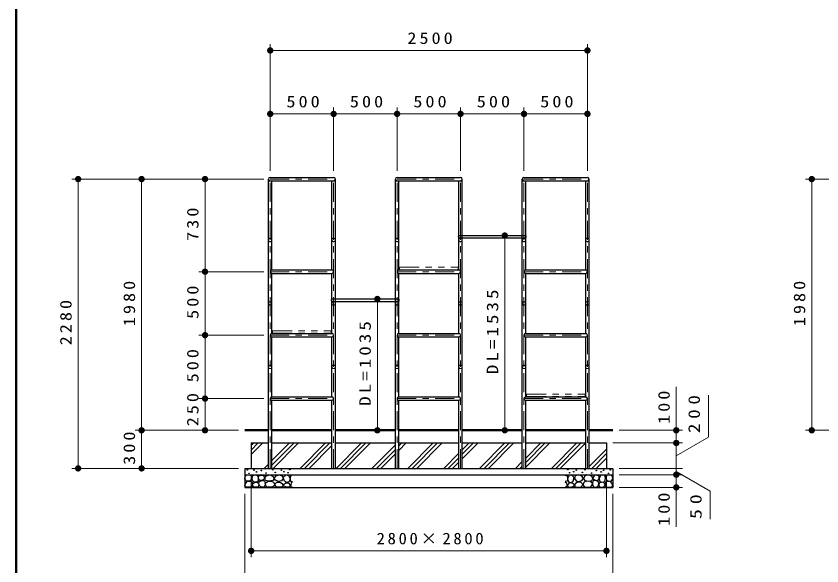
# Model space of a CAD drawing. Units: millimetres on the paper, scale 1:50. Extents: x -365 to 0, y 0 to 257.
# Drawn here: x -365 to -238, y 50.5 to 137.1 of the extents above; entities that cross this region are included whole.
import ezdxf

# ---------------------------------------------------------------- set-up
doc = ezdxf.new("R2010")
doc.units = ezdxf.units.MM
for name, pattern in [('USER1', [4.5, 2.5, -2]), ('USER2', [6, 3, -1, 1, -1]), ('USER3', [8, 3, -1, 1, -1, 1, -1])]:
    doc.linetypes.add(name, pattern=pattern)
doc.layers.add('LY_3', color=7, linetype='Continuous', lineweight=25)
doc.layers.add('LY_4', color=7, linetype='Continuous', lineweight=13)
doc.styles.add('ＭＳ ゴシック', font='')
doc.styles.get('ＭＳ ゴシック').set_extended_font_data('MS Gothic')

# ---------------------------------------------------------------- blocks, each defined once
blk = doc.blocks.new('filled_dot')
at = {"color": 0, "linetype": 'Continuous', "lineweight": -2, "const_width": 1.25}
blk.add_lwpolyline([(-0.625, 0, 1), (0.625, 0, 1)], format="xyb", close=True, dxfattribs=at)

msp = doc.modelspace()

# ---------------------------------------------------------------- linework, layer by layer
at = {"layer": 'LY_3', "lineweight": 13}
for p, q in [((-324.952, 112.715), (-324.952, 132.715)), ((-274.952, 112.715), (-274.952, 132.715)), ((-324.952, 131.715), (-274.952, 131.715)), ((-324.952, 112.715), (-324.952, 122.715)), ((-314.952, 112.715), (-314.952, 122.715)), ((-314.952, 112.715), (-314.952, 122.715)), ((-304.952, 112.715), (-304.952, 122.715)), ((-304.952, 117.715), (-304.952, 122.715)), ((-294.952, 112.715), (-294.952, 122.715)), ((-294.952, 117.715), (-294.952, 122.715)), ((-284.952, 112.715), (-284.952, 122.715)), ((-284.952, 112.715), (-284.952, 122.715)), ((-274.952, 112.715), (-274.952, 122.715)), ((-324.952, 121.715), (-314.952, 121.715)), ((-314.952, 121.715), (-304.952, 121.715)), ((-304.952, 121.715), (-294.952, 121.715)), ((-294.952, 121.715), (-284.952, 121.715)), ((-284.952, 121.715), (-274.952, 121.715)), ((-346.224, 111.443), (-356.224, 111.443)), ((-355.224, 65.843), (-355.224, 111.443)), ((-336.224, 111.443), (-346.224, 111.443)), ((-345.224, 71.843), (-345.224, 111.443)), ((-325.952, 111.443), (-336.224, 111.443)), ((-335.224, 96.843), (-335.224, 111.443)), ((-230.593, 111.443), (-240.593, 111.443)), ((-239.593, 71.843), (-239.593, 111.443)), ((-287.979, 71.843), (-287.979, 102.541)), ((-325.952, 96.843), (-336.224, 96.843)), ((-325.952, 96.843), (-336.224, 96.843)), ((-335.224, 86.843), (-335.224, 96.843)), ((-308.062, 71.843), (-308.062, 92.541)), ((-325.952, 86.843), (-336.224, 86.843)), ((-325.952, 86.843), (-336.224, 86.843)), ((-335.224, 76.843), (-335.224, 86.843)), ((-260.952, 78.709), (-260.952, 69.843)), ((-325.952, 76.843), (-336.224, 76.843)), ((-335.224, 71.843), (-335.224, 76.843)), ((-255.877, 70.773), (-255.877, 77.405)), ((-329.952, 71.843), (-346.224, 71.843)), ((-329.952, 71.843), (-346.224, 71.843)), ((-345.224, 65.843), (-345.224, 71.843)), ((-329.952, 71.843), (-336.224, 71.843)), ((-269.952, 71.843), (-259.952, 71.843)), ((-224.321, 71.843), (-240.593, 71.843)), ((-260.952, 67.843), (-255.877, 70.773)), ((-327.952, 68.027), (-326.137, 69.843)), ((-327.952, 68.735), (-326.844, 69.843)), ((-327.952, 69.442), (-327.551, 69.843)), ((-324.68, 66.35), (-321.187, 69.843)), ((-324.68, 67.057), (-321.895, 69.843)), ((-324.48, 65.843), (-320.48, 69.843)), ((-320.238, 65.843), (-316.238, 69.843)), ((-319.531, 65.843), (-315.531, 69.843)), ((-318.823, 65.843), (-315.224, 69.442)), ((-314.581, 65.843), (-310.581, 69.843)), ((-313.874, 65.843), (-309.874, 69.843)), ((-313.167, 65.843), (-309.167, 69.843)), ((-308.924, 65.843), (-305.224, 69.542)), ((-308.217, 65.843), (-305.224, 68.835)), ((-304.68, 68.672), (-303.51, 69.843)), ((-304.68, 69.379), (-304.217, 69.843)), ((-303.267, 65.843), (-299.267, 69.843)), ((-302.56, 65.843), (-298.56, 69.843)), ((-301.853, 65.843), (-297.853, 69.843)), ((-294.68, 67.358), (-292.196, 69.843)), ((-294.68, 68.065), (-292.903, 69.843)), ((-294.68, 68.773), (-293.61, 69.843)), ((-291.953, 65.843), (-287.953, 69.843)), ((-291.246, 65.843), (-287.246, 69.843)), ((-290.539, 65.843), (-286.539, 69.843)), ((-284.68, 66.045), (-280.882, 69.843)), ((-284.68, 66.752), (-281.589, 69.843)), ((-284.68, 67.459), (-282.297, 69.843)), ((-280.64, 65.843), (-276.64, 69.843)), ((-279.933, 65.843), (-275.933, 69.843)), ((-279.226, 65.843), (-275.226, 69.843)), ((-274.68, 66.145), (-271.952, 68.873)), ((-270.952, 69.843), (-259.952, 69.843)), ((-270.952, 69.843), (-259.952, 69.843)), ((-260.952, 69.843), (-260.952, 65.843)), ((-307.51, 65.843), (-305.224, 68.128)), ((-297.61, 65.843), (-295.224, 68.229)), ((-296.903, 65.843), (-295.224, 67.521)), ((-274.276, 65.843), (-271.952, 68.166)), ((-273.569, 65.843), (-271.952, 67.459)), ((-325.895, 65.843), (-325.224, 66.513)), ((-296.196, 65.843), (-295.224, 66.814)), ((-286.297, 65.843), (-285.224, 66.915)), ((-285.589, 65.843), (-285.224, 66.208)), ((-346.224, 65.843), (-356.224, 65.843)), ((-329.952, 65.843), (-346.224, 65.843)), ((-327.952, 64.843), (-327.952, 51.843)), ((-271.952, 64.843), (-271.952, 51.843)), ((-269.952, 65.843), (-259.952, 65.843)), ((-269.952, 65.843), (-259.952, 65.843)), ((-269.952, 64.843), (-259.952, 64.843)), ((-269.952, 64.843), (-259.952, 64.843)), ((-260.952, 65.843), (-260.952, 64.843)), ((-260.952, 65.343), (-255.604, 62.254)), ((-260.952, 64.843), (-260.952, 56.63)), ((-269.952, 62.843), (-259.952, 62.843)), ((-255.604, 62.254), (-255.604, 57.858)), ((-328.952, 61.843), (-328.952, 41.843)), ((-270.952, 61.843), (-270.952, 41.843)), ((-271.952, 52.843), (-327.952, 52.843))]:
    msp.add_line(p, q, dxfattribs=at)
at = {"layer": 'LY_3'}
for p, q in [((-325.224, 65.843), (-325.224, 111.443)), ((-325.224, 111.171), (-314.68, 111.171)), ((-324.952, 111.715), (-314.952, 111.715)), ((-324.68, 97.115), (-324.68, 111.171)), ((-315.224, 97.115), (-315.224, 111.171)), ((-314.68, 65.843), (-314.68, 111.443)), ((-305.224, 65.843), (-305.224, 111.443)), ((-305.224, 111.171), (-294.68, 111.171)), ((-304.952, 111.715), (-294.952, 111.715)), ((-304.68, 97.115), (-304.68, 111.171)), ((-295.224, 97.115), (-295.224, 111.171)), ((-294.68, 65.843), (-294.68, 111.443)), ((-285.224, 65.843), (-285.224, 111.443)), ((-285.224, 111.171), (-274.68, 111.171)), ((-284.952, 111.715), (-274.952, 111.715)), ((-284.68, 97.115), (-284.68, 111.171)), ((-275.224, 97.115), (-275.224, 111.171)), ((-274.68, 65.843), (-274.68, 111.443)), ((-295.28, 102.261), (-295.28, 102.441)), ((-295.18, 102.541), (-284.724, 102.541)), ((-295.18, 102.161), (-284.724, 102.161)), ((-284.624, 102.261), (-284.624, 102.441)), ((-324.68, 97.115), (-315.224, 97.115)), ((-324.68, 96.571), (-315.224, 96.571)), ((-324.68, 87.115), (-324.68, 96.571)), ((-315.224, 87.115), (-315.224, 96.571)), ((-304.68, 97.115), (-295.224, 97.115)), ((-304.68, 87.115), (-304.68, 96.571)), ((-304.68, 96.571), (-295.224, 96.571)), ((-295.224, 87.115), (-295.224, 96.571)), ((-284.68, 97.115), (-275.224, 97.115)), ((-284.68, 87.115), (-284.68, 96.571)), ((-284.68, 96.571), (-275.224, 96.571)), ((-275.224, 87.115), (-275.224, 96.571)), ((-315.28, 92.261), (-315.28, 92.441)), ((-315.18, 92.541), (-304.724, 92.541)), ((-315.18, 92.161), (-304.724, 92.161)), ((-304.624, 92.261), (-304.624, 92.441)), ((-324.68, 87.115), (-315.224, 87.115)), ((-324.68, 77.115), (-324.68, 86.571)), ((-324.68, 86.571), (-315.224, 86.571)), ((-315.224, 77.115), (-315.224, 86.571)), ((-304.68, 87.115), (-295.224, 87.115)), ((-304.68, 86.571), (-295.224, 86.571)), ((-304.68, 77.115), (-304.68, 86.571)), ((-295.224, 77.115), (-295.224, 86.571)), ((-284.68, 87.115), (-275.224, 87.115)), ((-284.68, 86.571), (-275.224, 86.571)), ((-284.68, 77.115), (-284.68, 86.571)), ((-275.224, 77.115), (-275.224, 86.571)), ((-324.68, 77.115), (-315.224, 77.115)), ((-324.68, 76.571), (-315.224, 76.571)), ((-324.68, 65.843), (-324.68, 76.571)), ((-315.224, 65.843), (-315.224, 76.571)), ((-304.68, 77.115), (-295.224, 77.115)), ((-304.68, 76.571), (-295.224, 76.571)), ((-304.68, 65.843), (-304.68, 76.571)), ((-295.224, 65.843), (-295.224, 76.571)), ((-284.68, 77.115), (-275.224, 77.115)), ((-284.68, 76.571), (-275.224, 76.571)), ((-284.68, 65.843), (-284.68, 76.571)), ((-275.224, 65.843), (-275.224, 76.571)), ((-327.952, 69.843), (-327.952, 65.843)), ((-327.952, 69.843), (-325.224, 69.843)), ((-324.68, 69.843), (-315.224, 69.843)), ((-314.68, 69.843), (-305.224, 69.843)), ((-304.68, 69.843), (-295.224, 69.843)), ((-294.68, 69.843), (-285.224, 69.843)), ((-284.68, 69.843), (-275.224, 69.843)), ((-274.68, 69.843), (-271.952, 69.843)), ((-271.952, 69.843), (-271.952, 65.843)), ((-328.952, 65.843), (-328.952, 62.843)), ((-328.952, 65.843), (-270.952, 65.843)), ((-328.952, 64.843), (-270.952, 64.843)), ((-270.952, 65.843), (-270.952, 62.843)), ((-328.952, 62.843), (-270.952, 62.843))]:
    msp.add_line(p, q, dxfattribs=at)
at = {"layer": 'LY_3', "linetype": 'USER2', "lineweight": 13}
for p, q in [((-324.952, 65.843), (-324.952, 111.443)), ((-324.952, 111.443), (-314.952, 111.443)), ((-314.952, 65.843), (-314.952, 111.443)), ((-304.952, 111.443), (-294.952, 111.443)), ((-304.952, 65.843), (-304.952, 111.443)), ((-294.952, 65.843), (-294.952, 111.443)), ((-284.952, 111.443), (-274.952, 111.443)), ((-284.952, 65.843), (-284.952, 111.443)), ((-274.952, 65.843), (-274.952, 111.443)), ((-324.952, 96.843), (-314.952, 96.843)), ((-304.952, 96.843), (-294.952, 96.843)), ((-284.952, 96.843), (-274.952, 96.843)), ((-324.952, 86.843), (-314.952, 86.843)), ((-304.952, 86.843), (-294.952, 86.843)), ((-284.952, 86.843), (-274.952, 86.843)), ((-324.952, 76.843), (-314.952, 76.843)), ((-304.952, 76.843), (-294.952, 76.843)), ((-284.952, 76.843), (-274.952, 76.843))]:
    msp.add_line(p, q, dxfattribs=at)
at = {"layer": 'LY_3', "linetype": 'USER3', "lineweight": 13}
for p, q in [((-304.58, 97.261), (-304.58, 97.441)), ((-304.48, 97.541), (-295.424, 97.541)), ((-304.48, 97.161), (-295.424, 97.161)), ((-295.324, 97.261), (-295.324, 97.441)), ((-324.58, 87.261), (-324.58, 87.441)), ((-324.48, 87.541), (-315.424, 87.541)), ((-324.48, 87.161), (-315.424, 87.161)), ((-315.324, 87.261), (-315.324, 87.441)), ((-284.48, 77.541), (-275.424, 77.541)), ((-284.58, 77.261), (-284.58, 77.441)), ((-284.48, 77.161), (-275.424, 77.161)), ((-275.324, 77.261), (-275.324, 77.441))]:
    msp.add_line(p, q, dxfattribs=at)
at = {"layer": 'LY_3', "lineweight": 50}
for p, q in [((-328.952, 71.843), (-325.224, 71.843)), ((-324.68, 71.843), (-315.224, 71.843)), ((-314.68, 71.843), (-305.224, 71.843)), ((-304.68, 71.843), (-295.224, 71.843)), ((-294.68, 71.843), (-285.224, 71.843)), ((-284.68, 71.843), (-275.224, 71.843)), ((-274.68, 71.843), (-270.952, 71.843))]:
    msp.add_line(p, q, dxfattribs=at)
at = {"layer": 'LY_3'}
for points in [[(-328.388, 63.831), (-328.741, 63.901), (-328.938, 64.202), (-328.892, 64.567), (-328.683, 64.77), (-328.371, 64.833), (-328.035, 64.758), (-327.843, 64.497), (-327.936, 63.959), (-328.203, 63.849)], [(-327.238, 63.651), (-327.516, 63.697), (-327.737, 63.929), (-327.806, 64.369), (-327.684, 64.699), (-327.296, 64.821), (-327.007, 64.699), (-326.839, 64.444), (-326.804, 64.166), (-326.891, 63.79)], [(-326.136, 63.981), (-326.59, 63.935), (-326.783, 64.219), (-326.806, 64.605), (-326.454, 64.775), (-326.079, 64.775), (-325.943, 64.628), (-325.807, 64.231)], [(-325.161, 63.844), (-325.681, 63.948), (-325.785, 64.353), (-325.629, 64.634), (-325.213, 64.79), (-324.829, 64.821), (-324.497, 64.572), (-324.32, 64.177), (-324.528, 63.917)], [(-323.634, 63.761), (-324.143, 63.959), (-324.309, 64.312), (-324.019, 64.665), (-323.561, 64.842), (-323.042, 64.675), (-322.907, 64.26), (-323.156, 63.865)], [(-322.399, 63.605), (-322.69, 63.803), (-322.887, 64.405), (-322.44, 64.8), (-322.087, 64.707), (-321.807, 64.198), (-321.952, 63.74)], [(-277.506, 63.605), (-277.215, 63.803), (-277.018, 64.405), (-277.464, 64.8), (-277.818, 64.707), (-278.098, 64.198), (-277.953, 63.74)], [(-276.271, 63.761), (-275.761, 63.959), (-275.595, 64.312), (-275.886, 64.665), (-276.343, 64.842), (-276.863, 64.675), (-276.998, 64.26), (-276.749, 63.865)], [(-274.743, 63.844), (-274.224, 63.948), (-274.12, 64.353), (-274.276, 64.634), (-274.691, 64.79), (-275.076, 64.821), (-275.408, 64.572), (-275.585, 64.177), (-275.377, 63.917)], [(-273.769, 63.981), (-273.315, 63.935), (-273.122, 64.219), (-273.099, 64.605), (-273.451, 64.775), (-273.825, 64.775), (-273.962, 64.628), (-274.098, 64.231)], [(-272.666, 63.651), (-272.388, 63.697), (-272.168, 63.929), (-272.099, 64.369), (-272.22, 64.699), (-272.608, 64.821), (-272.898, 64.699), (-273.066, 64.444), (-273.101, 64.166), (-273.014, 63.79)], [(-271.517, 63.831), (-271.163, 63.901), (-270.966, 64.202), (-271.013, 64.567), (-271.221, 64.77), (-271.534, 64.833), (-271.87, 64.758), (-272.061, 64.497), (-271.969, 63.959), (-271.702, 63.849)], [(-328.515, 62.864), (-328.817, 62.904), (-328.938, 63.142), (-328.805, 63.507), (-328.579, 63.773), (-328.226, 63.825), (-327.872, 63.733), (-327.757, 63.397), (-327.855, 62.945), (-328.15, 62.876)], [(-327.316, 62.858), (-327.536, 62.893), (-327.745, 63.171), (-327.71, 63.466), (-327.409, 63.623), (-327.096, 63.652), (-326.818, 63.53), (-326.766, 63.217), (-326.853, 62.939), (-327.033, 62.858)], [(-326.133, 62.854), (-326.36, 62.888), (-326.621, 63.093), (-326.746, 63.399), (-326.678, 63.74), (-326.292, 63.921), (-325.918, 63.91), (-325.747, 63.615), (-325.747, 63.217), (-325.884, 62.945)], [(-325.224, 62.857), (-325.494, 62.909), (-325.629, 63.158), (-325.733, 63.522), (-325.4, 63.751), (-324.798, 63.813), (-324.424, 63.678), (-324.247, 63.283), (-324.361, 63.044), (-324.632, 62.888)], [(-323.8, 62.868), (-324.06, 62.961), (-324.226, 63.335), (-323.925, 63.668), (-323.395, 63.678), (-323, 63.418), (-322.938, 62.992), (-323.27, 62.857)], [(-322.398, 62.868), (-322.876, 63.065), (-322.865, 63.314), (-322.533, 63.533), (-322.096, 63.574), (-321.764, 63.158), (-322.003, 62.878)], [(-277.507, 62.868), (-277.029, 63.065), (-277.039, 63.314), (-277.372, 63.533), (-277.808, 63.574), (-278.141, 63.158), (-277.902, 62.878)], [(-276.104, 62.868), (-275.845, 62.961), (-275.678, 63.335), (-275.98, 63.668), (-276.51, 63.678), (-276.904, 63.418), (-276.967, 62.992), (-276.634, 62.857)], [(-274.681, 62.857), (-274.411, 62.909), (-274.276, 63.158), (-274.172, 63.522), (-274.504, 63.751), (-275.107, 63.813), (-275.481, 63.678), (-275.658, 63.283), (-275.543, 63.044), (-275.273, 62.888)], [(-273.771, 62.854), (-273.544, 62.888), (-273.283, 63.093), (-273.158, 63.399), (-273.226, 63.74), (-273.612, 63.921), (-273.987, 63.91), (-274.157, 63.615), (-274.157, 63.217), (-274.021, 62.945)], [(-272.588, 62.858), (-272.368, 62.893), (-272.16, 63.171), (-272.194, 63.466), (-272.496, 63.623), (-272.808, 63.652), (-273.087, 63.53), (-273.139, 63.217), (-273.052, 62.939), (-272.872, 62.858)], [(-271.389, 62.864), (-271.088, 62.904), (-270.966, 63.142), (-271.1, 63.507), (-271.326, 63.773), (-271.679, 63.825), (-272.032, 63.733), (-272.148, 63.397), (-272.05, 62.945), (-271.754, 62.876)]]:
    msp.add_lwpolyline(points, close=True, dxfattribs=at)
for points in [[(-321.447, 64.793), (-321.638, 64.764), (-321.794, 64.486), (-321.794, 64.069), (-321.754, 63.82), (-321.441, 63.768)], [(-278.458, 64.793), (-278.267, 64.764), (-278.111, 64.486), (-278.111, 64.069), (-278.151, 63.82), (-278.464, 63.768)], [(-321.447, 63.744), (-321.632, 63.571), (-321.725, 63.269), (-321.73, 62.991), (-321.452, 62.858)], [(-278.458, 63.744), (-278.273, 63.571), (-278.18, 63.269), (-278.174, 62.991), (-278.452, 62.858)]]:
    msp.add_lwpolyline(points, dxfattribs=at)
at = {"layer": 'LY_3', "linetype": 'USER1', "lineweight": 13}
for centre in [(-324.952, 101.843), (-314.952, 101.843), (-304.952, 101.843), (-294.952, 101.843), (-284.952, 101.843), (-274.952, 101.843), (-324.952, 91.843), (-314.952, 91.843), (-304.952, 91.843), (-294.952, 91.843), (-284.952, 91.843), (-274.952, 91.843), (-324.952, 81.843), (-314.952, 81.843), (-304.952, 81.843), (-294.952, 81.843), (-284.952, 81.843), (-274.952, 81.843)]:
    msp.add_circle(centre, 0.272, dxfattribs=at)
at = {"layer": 'LY_3'}
for centre in [(-328.564, 65.603), (-328.278, 65.062), (-327.512, 65.551), (-327.113, 65.273), (-326.339, 65.513), (-325.61, 65.107), (-324.557, 65.626), (-324.159, 65.213), (-323.196, 65.573), (-322.79, 65.318), (-322.136, 65.152), (-321.858, 65.649), (-278.046, 65.649), (-277.768, 65.152), (-277.114, 65.318), (-276.708, 65.573), (-275.746, 65.213), (-275.348, 65.626), (-274.295, 65.107), (-273.566, 65.513), (-272.791, 65.273), (-272.393, 65.551), (-271.626, 65.062), (-271.341, 65.603)]:
    msp.add_circle(centre, 0.05, dxfattribs=at)
for centre, radius, start, end in [((-324.952, 111.443), 0.272, 90, 270), ((-314.952, 111.443), 0.272, 270, 90), ((-304.952, 111.443), 0.272, 90, 270), ((-294.952, 111.443), 0.272, 270, 90), ((-284.952, 111.443), 0.272, 90, 270), ((-274.952, 111.443), 0.272, 270, 90), ((-295.18, 102.441), 0.1, 90, 180), ((-295.18, 102.261), 0.1, 180, 270), ((-284.724, 102.441), 0.1, 0, 90), ((-284.724, 102.261), 0.1, 270, 0), ((-324.68, 96.843), 0.272, 90, 270), ((-315.224, 96.843), 0.272, 270, 90), ((-304.68, 96.843), 0.272, 90, 270), ((-295.224, 96.843), 0.272, 270, 90), ((-284.68, 96.843), 0.272, 90, 270), ((-275.224, 96.843), 0.272, 270, 90), ((-315.18, 92.441), 0.1, 90, 180), ((-315.18, 92.261), 0.1, 180, 270), ((-304.724, 92.441), 0.1, 0, 90), ((-304.724, 92.261), 0.1, 270, 0), ((-324.68, 86.843), 0.272, 90, 270), ((-315.224, 86.843), 0.272, 270, 90), ((-304.68, 86.843), 0.272, 90, 270), ((-295.224, 86.843), 0.272, 270, 90), ((-284.68, 86.843), 0.272, 90, 270), ((-275.224, 86.843), 0.272, 270, 90), ((-324.68, 76.843), 0.272, 90, 270), ((-315.224, 76.843), 0.272, 270, 90), ((-304.68, 76.843), 0.272, 90, 270), ((-295.224, 76.843), 0.272, 270, 90), ((-284.68, 76.843), 0.272, 90, 270), ((-275.224, 76.843), 0.272, 270, 90)]:
    msp.add_arc(centre, radius, start, end, dxfattribs=at)
at = {"layer": 'LY_3', "linetype": 'USER3', "lineweight": 13}
for centre, start, end in [((-304.48, 97.441), 90, 180), ((-304.48, 97.261), 180, 270), ((-295.424, 97.441), 0, 90), ((-295.424, 97.261), 270, 0), ((-324.48, 87.441), 90, 180), ((-324.48, 87.261), 180, 270), ((-315.424, 87.441), 0, 90), ((-315.424, 87.261), 270, 0), ((-284.48, 77.441), 90, 180), ((-275.424, 77.441), 0, 90), ((-284.48, 77.261), 180, 270), ((-275.424, 77.261), 270, 0)]:
    msp.add_arc(centre, 0.1, start, end, dxfattribs=at)
at = {"layer": 'LY_4', "lineweight": 50}
msp.add_line((-365, 257), (-365, 0), dxfattribs=at)

# ---------------------------------------------------------------- block references
at = {"layer": 'LY_3', "lineweight": 13, "xscale": 0.4, "yscale": 0.4}
for p in [(-324.952, 131.715), (-324.952, 121.715), (-314.952, 121.715), (-304.952, 121.715), (-294.952, 121.715), (-284.952, 121.715), (-327.952, 52.843)]:
    msp.add_blockref('filled_dot', p, dxfattribs=at)
for p, rotation in [((-274.952, 131.715), 180), ((-314.952, 121.715), 180), ((-304.952, 121.715), 180), ((-294.952, 121.715), 180), ((-284.952, 121.715), 180), ((-274.952, 121.715), 180), ((-355.224, 111.443), 270), ((-345.224, 111.443), 270), ((-335.224, 111.443), 270), ((-239.593, 111.443), 270), ((-287.979, 102.541), 270), ((-335.224, 96.843), 270), ((-335.224, 96.843), 90), ((-308.062, 92.541), 270), ((-335.224, 86.843), 270), ((-335.224, 86.843), 90), ((-335.224, 76.843), 270), ((-335.224, 76.843), 90), ((-345.224, 71.843), 270), ((-345.224, 71.843), 90), ((-335.224, 71.843), 90), ((-308.062, 71.843), 90), ((-287.979, 71.843), 90), ((-260.952, 71.843), 270), ((-239.593, 71.843), 90), ((-260.952, 69.843), 90), ((-355.224, 65.843), 90), ((-345.224, 65.843), 90), ((-260.952, 64.843), 270), ((-260.952, 62.843), 90), ((-271.952, 52.843), 180)]:
    msp.add_blockref('filled_dot', p, dxfattribs=dict(at, rotation=rotation))

# ---------------------------------------------------------------- texts
at = {"layer": 'LY_3', "char_height": 1.833, "attachment_point": 8, "style": 'ＭＳ ゴシック'}
for s, insert in [('\\T1.33;\\W1.15;2500', (-299.525, 132.715)), ('\\T1.33;\\W1.15;500', (-319.536, 122.715)), ('\\T1.33;\\W1.15;500', (-309.536, 122.715)), ('\\T1.33;\\W1.15;500', (-299.536, 122.715)), ('\\T1.33;\\W1.15;500', (-289.536, 122.715)), ('\\T1.33;\\W1.15;500', (-279.536, 122.715)), ('\\T1.32;\\W1.05;2800×2800', (-299.539, 53.843))]:
    msp.add_mtext(s, dxfattribs=dict(at, insert=insert))
at = {"layer": 'LY_3', "char_height": 1.833, "rotation": 90, "style": 'ＭＳ ゴシック'}
for s, insert, attachment_point in [('\\T1.33;\\W1.15;730', (-336.224, 104.558), 8), ('\\T1.33;\\W1.15;1980', (-346.224, 92.066), 8), ('\\T1.33;\\W1.15;1980', (-240.593, 92.066), 8), ('\\T1.33;\\W1.15;500', (-336.224, 92.259), 8), ('\\T1.32;\\W1.2;DL=1535', (-288.979, 87.603), 8), ('\\T1.33;\\W1.15;2280', (-356.224, 89.052), 8), ('\\T1.32;\\W1.2;DL=1035', (-309.062, 82.614), 8), ('\\T1.33;\\W1.15;500', (-336.224, 82.259), 8), ('\\T1.33;\\W1.15;250', (-336.224, 75.328), 8), ('\\T1.33;\\W1.15;100', (-261.952, 75.709), 8), ('\\T1.5;\\W1.2;200', (-258.127, 71.405), 4), ('\\T1.33;\\W1.15;300', (-346.224, 69.259), 8), ('\\T1.33;\\W1.15;100', (-261.952, 59.63), 8), ('\\T1.5;\\W1.25;50', (-257.854, 57.858), 4)]:
    msp.add_mtext(s, dxfattribs=dict(at, insert=insert, attachment_point=attachment_point))

doc.saveas('drawing.dxf')
